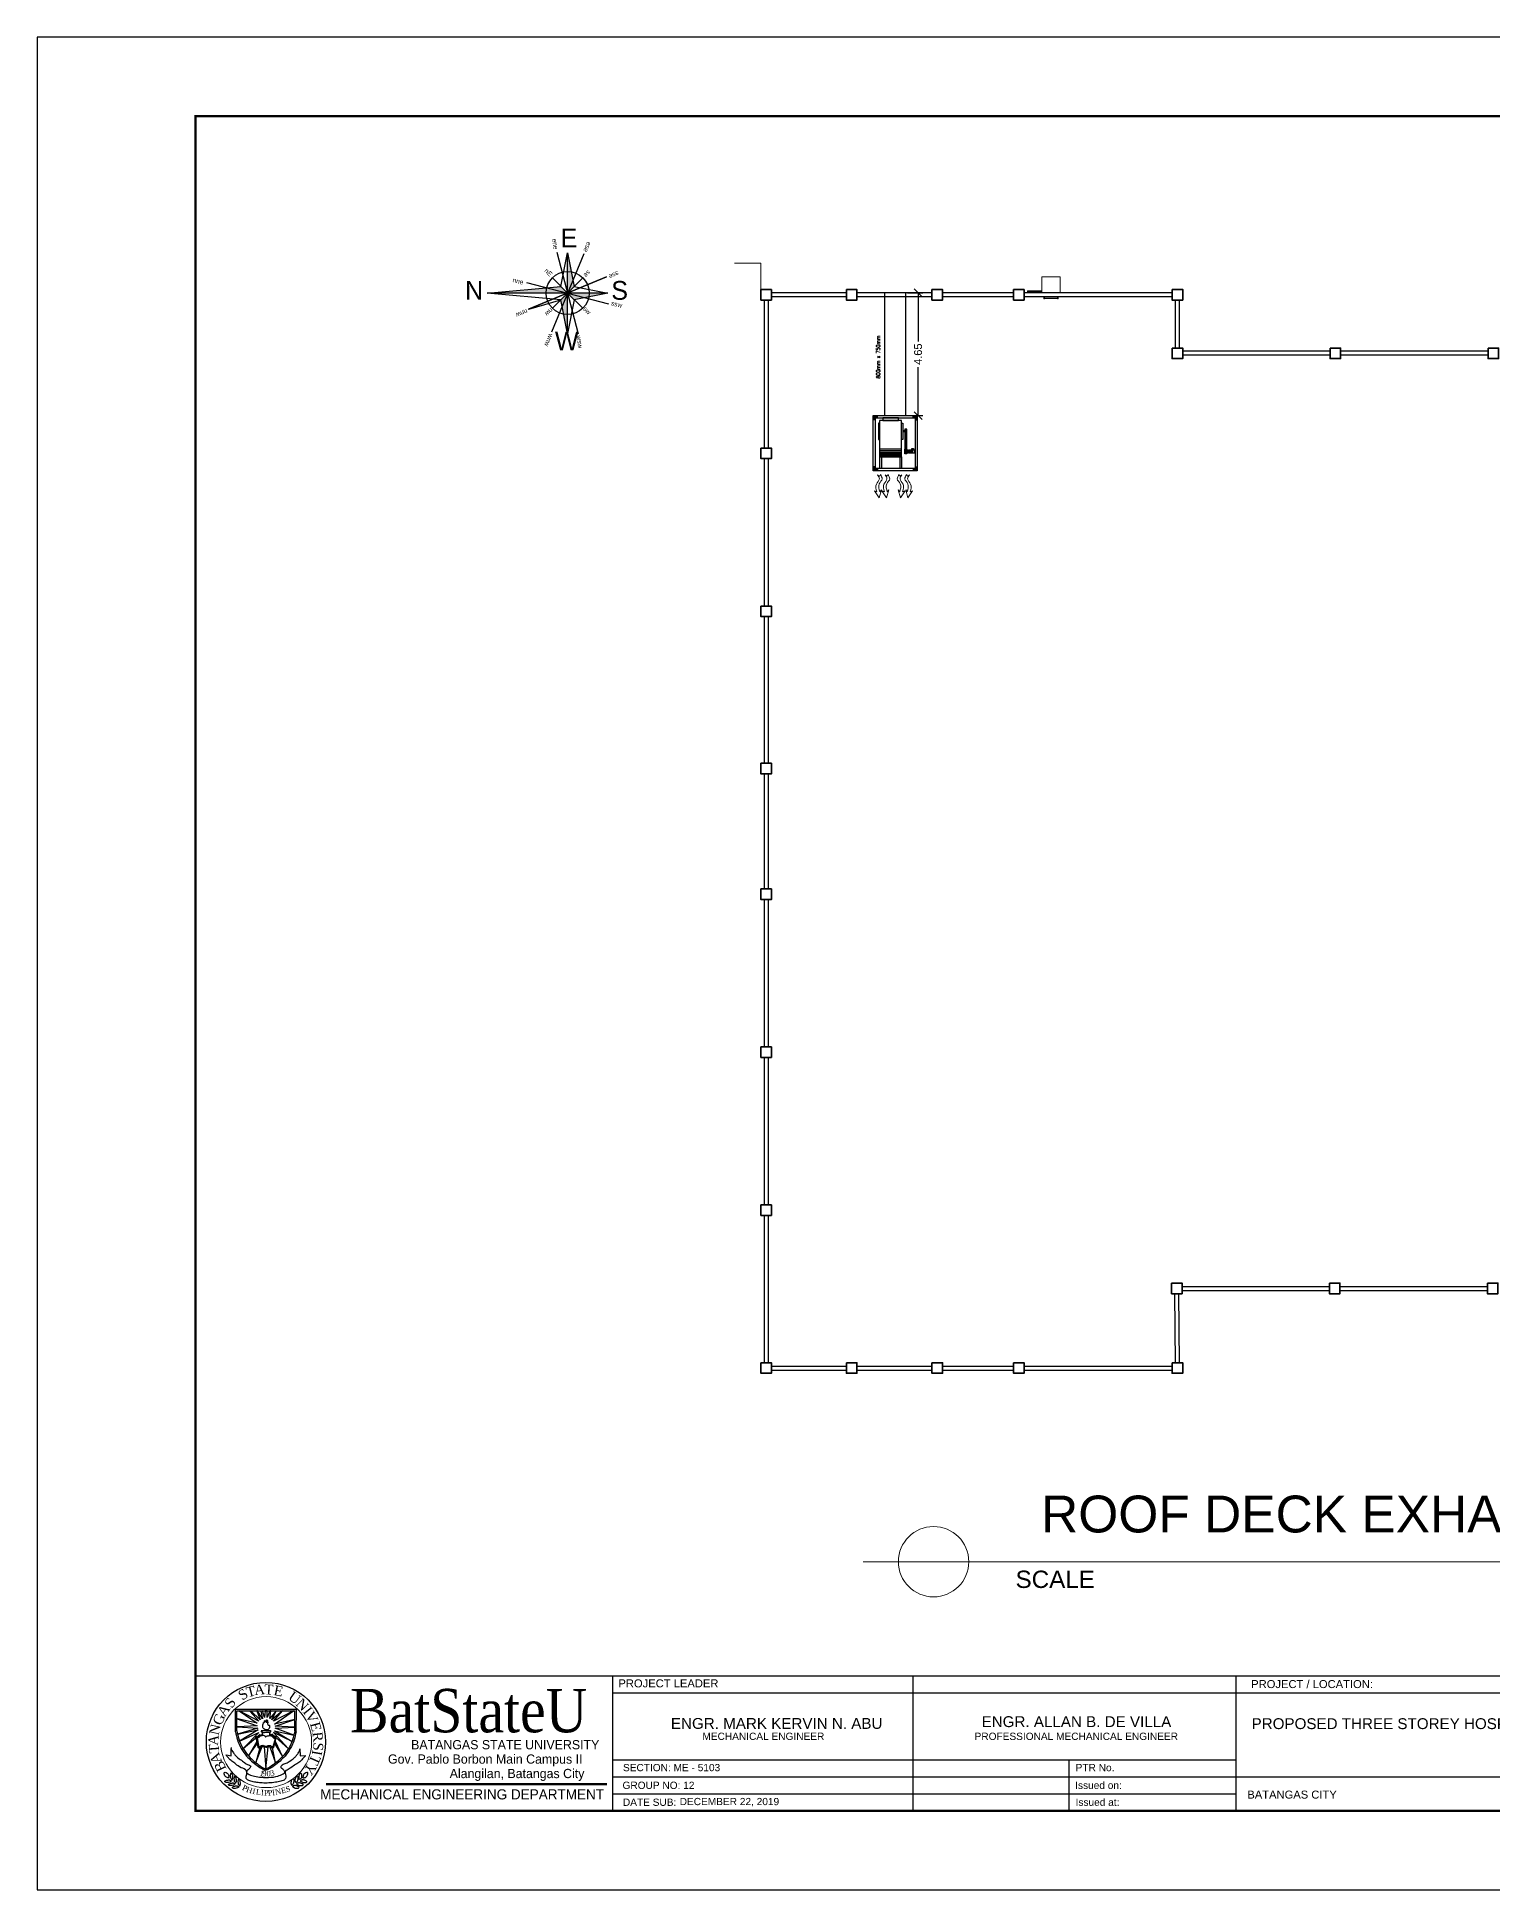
# Model space of a CAD drawing. Header units: millimetres. Extents: x 116 to 538, y 77 to 149.
# Drawn here: x 439 to 494.4, y 77.4 to 147.8 of the extents above; entities that cross this region are included whole.
import ezdxf
from ezdxf.enums import TextEntityAlignment as Align

# ---------------------------------------------------------------- set-up
doc = ezdxf.new("R2010")
doc.units = ezdxf.units.MM
doc.header["$MEASUREMENT"] = 0
for name, color, linetype in [('.1', 1, 'Continuous'), ('01_AC-EQUIP', 7, 'Continuous'), ('dimen', 7, 'Continuous'), ('ducting label', 7, 'Continuous'), ('FATEXT', 3, 'Continuous'), ('PATHS', 7, 'Continuous'), ('template', 7, 'Continuous')]:
    doc.layers.add(name, color=color, linetype=linetype)
doc.layers.add('exhaust grill', color=7, linetype='Continuous', lineweight=18)
doc.styles.add('Arch-Dim', font='simplex.shx', dxfattribs={"width": 0.75})
doc.styles.add('arial', font='arial.ttf')
doc.styles.add('CGOTHIC', font='GOTHIC.TTF')
doc.styles.add('GARAMOND', font='GARA.TTF')
doc.styles.get("Standard").update_dxf_attribs({"font": 'arial.ttf'})
doc.dimstyles.new('Copy of dimension', dxfattribs={"dimtxt": 0.3, "dimasz": 0.3, "dimexe": 0.18, "dimexo": 0.0625, "dimgap": 0.09, "dimtad": 0, "dimzin": 0, "dimdsep": 46, "dimtxsty": 'Standard', "dimblk": 'OBLIQUE', "dimcen": 0.09, "dimclrd": 256, "dimclre": 256, "dimclrt": 256, "dimadec": 0, "dimazin": 0, "dimtfac": 1, "dimtofl": 0, "dimtmove": 0, "dimatfit": 3, "dimldrblk": 'OBLIQUE', "dimfxl": 1, "dimtolj": 1, "dimtzin": 0, "dimarcsym": 0})

# ---------------------------------------------------------------- blocks, each defined once
blk = doc.blocks.new('A$C628F660A')
at = {"layer": 'FATEXT', "color": 0, "linetype": 'Continuous'}
for p, q in [((-156, 39), (-53, 39)), ((-156, 16), (-53, 16)), ((-156, -5), (-53, -5)), ((-156, -27), (-53, -27)), ((-156, -44), (-53, -44))]:
    blk.add_line(p, q, dxfattribs=at)
blk.add_lwpolyline([(-211, -59), (-175, -59), (-175, 59), (-211, 59, 0.414214), (-236, 34), (-236, -34, 0.414214)], format="xyb", close=True, dxfattribs=at)
for points in [[(-192, 59), (-139, 59), (-139, 107), (-192, 107)], [(-165, -59), (-18, -59), (-18, 59), (-165, 59)], [(-18, -49), (0, -49), (0, 49), (-18, 49)]]:
    blk.add_lwpolyline(points, close=True, dxfattribs=at)
blk = doc.blocks.new('A$C00864F5B')
for points in [[(-0.712, 2.066), (-0.541, 2.066), (-0.541, 1.974), (-0.62, 1.974), (-0.62, 1.893), (-0.712, 1.893)], [(1.092, 2.066), (0.921, 2.066), (0.921, 1.974), (1, 1.974), (1, 1.893), (1.092, 1.893)], [(-0.712, -0.196), (-0.541, -0.196), (-0.541, -0.104), (-0.62, -0.104), (-0.62, -0.022), (-0.712, -0.022)], [(1.092, -0.196), (0.921, -0.196), (0.921, -0.104), (1, -0.104), (1, -0.022), (1.092, -0.022)]]:
    blk.add_hatch(color=256).paths.add_polyline_path(points)
for p, q in [((-0.62, 1.893), (-0.712, 1.893)), ((-0.541, 1.974), (-0.541, 2.066)), ((-0.449, 1.492), (-0.449, 1.974)), ((-0.379, 1.492), (-0.379, 1.974)), ((0.379, 1.492), (0.379, 1.974)), ((0.449, 1.492), (0.449, 1.974)), ((0.921, 1.974), (0.921, 2.066)), ((1, 1.893), (1.092, 1.893)), ((0.449, 1.462), (-0.449, 1.462)), ((0.449, 1.433), (-0.449, 1.433)), ((0.449, 1.404), (-0.449, 1.404)), ((0.449, 1.359), (-0.449, 1.359)), ((0.449, 1.314), (-0.449, 1.314)), ((0.449, 1.248), (-0.449, 1.248)), ((0.449, 1.181), (-0.449, 1.181)), ((0.587, 0.353), (0.587, 1.361)), ((0.61, 0.353), (0.61, 1.361)), ((0.632, 0.353), (0.632, 1.361)), ((0.656, 0.353), (0.656, 1.361)), ((0.953, 1.337), (0.735, 1.337)), ((-0.62, -0.022), (-0.712, -0.022)), ((-0.541, -0.104), (-0.541, -0.196)), ((0.921, -0.104), (0.921, -0.196)), ((1, -0.022), (1.092, -0.022))]:
    blk.add_line(p, q)
at = {"lineweight": 0}
blk.add_line((0.558, 1.974), (1, 1.974), dxfattribs=at)
for points in [[(1.092, 2.066), (-0.712, 2.066), (-0.712, -0.196), (1.092, -0.196)], [(1, 1.974), (-0.62, 1.974), (-0.62, -0.104), (1, -0.104)], [(-0.501, 0.774), (-0.449, 0.774), (-0.449, 0.114), (-0.501, 0.114)], [(0.449, 0), (-0.449, 0), (-0.449, 1.492), (0.449, 1.492)], [(0.501, 0.774), (0.449, 0.774), (0.449, 0.114), (0.501, 0.114)], [(0.714, 1.28), (0.667, 1.28), (0.667, 1.261), (0.714, 1.261)], [(-0.32, 0), (0.32, 0), (0.32, -0.104), (-0.32, -0.104)], [(0.501, 0.459), (0.578, 0.459), (0.578, 0.428), (0.501, 0.428)]]:
    blk.add_lwpolyline(points, close=True)
for points in [[(0.658, 1.18), (0.667, 1.18), (0.667, 1.361), (0.578, 1.361), (0.578, 1.18), (0.589, 1.18)], [(0.612, 1.18), (0.635, 1.18)], [(0.656, 0.534), (0.667, 0.534), (0.667, 0.353), (0.578, 0.353), (0.578, 0.534), (0.587, 0.534)], [(0.61, 0.534), (0.632, 0.534)]]:
    blk.add_lwpolyline(points)
at = {"extrusion": (0, 0, -1), "xscale": -0.001131333628836, "yscale": 0.001131333628836, "zscale": -0.001131333628836, "rotation": 180}
blk.add_blockref('A$C628F660A', (-0.714, 1.27), dxfattribs=at)
blk = doc.blocks.new('A$C633B5F62')
at = {"layer": 'exhaust grill'}
for p, q in [((-0.59, -0.09), (-0.63, 0.01)), ((-0.13, -0.09), (-0.17, 0.01)), ((-0.55, -1.39), (-0.69, -0.91)), ((-0.69, -0.91), (-0.59, -1.03)), ((-0.46, 0), (-0.59, -0.09)), ((-0.27, -0.98), (-0.55, -1.39)), ((-0.42, -1.04), (-0.27, -0.98)), ((-0.09, -1.39), (-0.23, -0.91)), ((-0.23, -0.91), (-0.13, -1.03)), ((0, 0), (-0.13, -0.09)), ((0.19, -0.98), (-0.09, -1.39)), ((0.04, -1.04), (0.19, -0.98))]:
    blk.add_line(p, q, dxfattribs=at)
for points in [[(-0.63, 0.01), (-0.74, -0.24), (-0.56, -0.56), (-0.59, -1.03)], [(-0.46, 0), (-0.57, -0.25), (-0.39, -0.57), (-0.42, -1.04)], [(-0.17, 0.01), (-0.28, -0.24), (-0.1, -0.56), (-0.13, -1.03)], [(0, 0), (-0.11, -0.25), (0.07, -0.57), (0.04, -1.04)]]:
    blk.add_spline(points, degree=3, dxfattribs=at)
blk = doc.blocks.new('_Oblique')
at = {"color": 0, "linetype": 'ByBlock', "lineweight": -2}
blk.add_line((-0.5, -0.5), (0.5, 0.5), dxfattribs=at)
blk = doc.blocks.new('*D187')
at = {"layer": 'Defpoints', "color": 0, "transparency": 16777216}
for p in [(472.044, 138.063), (472.509, 138.063), (472.044, 133.395)]:
    blk.add_point(p, dxfattribs=at)
at = {"layer": 'dimen', "lineweight": -2, "transparency": 16777216}
for p, q in [((472.106, 138.063), (472.689, 138.063)), ((472.509, 138.063), (472.509, 136.216)), ((472.509, 133.395), (472.509, 135.242)), ((472.106, 133.395), (472.689, 133.395))]:
    blk.add_line(p, q, dxfattribs=at)
at = {"layer": 'dimen', "lineweight": -2, "transparency": 16777216, "xscale": 0.3, "yscale": 0.3, "zscale": 0.3}
for p, rotation in [((472.509, 138.063), 90), ((472.509, 133.395), 270)]:
    blk.add_blockref('_Oblique', p, dxfattribs=dict(at, rotation=rotation))
at = {"layer": 'dimen', "transparency": 16777216, "insert": (472.509, 135.729), "char_height": 0.3, "attachment_point": 5, "rotation": 90}
blk.add_mtext('\\A1;4.65', dxfattribs=at)
blk = doc.blocks.new('A$C4B4E3A78')
at = {"layer": 'PATHS'}
h = blk.add_hatch(color=7, dxfattribs=at)
h.paths.add_polyline_path([(0, 0.334, -0.044061), (0.059, 0.329), (0, 0.626)])
h.paths.add_polyline_path([(0, 0), (0.103, 0.103), (0.059, 0.329, 0.044061), (0, 0.334)])
h.paths.add_polyline_path([(0.334, 0, -0.044061), (0.329, -0.059), (0.626, 0)])
h.paths.add_polyline_path([(0, 0), (0.103, -0.103), (0.329, -0.059, 0.044061), (0.334, 0)])
h.paths.add_polyline_path([(0, -0.334, -0.044061), (-0.059, -0.329), (0, -0.626)])
h.paths.add_polyline_path([(0, 0), (-0.103, -0.103), (-0.059, -0.329, 0.044061), (0, -0.334)])
h.paths.add_polyline_path([(-0.334, 0, -0.063049), (-0.324, 0.083), (-1.249, 0)])
h.paths.add_polyline_path([(-0.324, 0.083, 0.063049), (-0.334, 0), (0, 0), (-0.103, 0.103)])
at = {"layer": 'PATHS', "color": 7}
for p, q in [((0.251, 0.606), (-0.251, -0.606)), ((-0.165, 0.635), (0.165, -0.635)), ((-0.103, 0.103), (0, 0.626)), ((0, -0.626), (0, 0.626)), ((0, 0.626), (0.103, 0.103)), ((-1.249, 0), (-0.103, 0.103)), ((-0.635, 0.165), (0.635, -0.165)), ((0.606, 0.251), (-0.606, -0.251)), ((-0.606, -0.251), (0.606, 0.251)), ((0, 0), (-0.236, 0.236)), ((0, 0), (0.236, 0.236)), ((0.103, 0.103), (0.626, 0)), ((0.626, 0), (-1.249, 0)), ((-0.103, -0.103), (-1.249, 0)), ((-0.6, -0.249), (-0.103, -0.103)), ((0, 0), (-0.236, -0.236)), ((0, -0.626), (-0.103, -0.103)), ((0, 0), (0.236, -0.236)), ((0.103, -0.103), (0, -0.626)), ((0.626, 0), (0.103, -0.103))]:
    blk.add_line(p, q, dxfattribs=at)
blk.add_circle((0, 0), 0.334, dxfattribs=at)
at = {"layer": 'PATHS', "color": 7, "char_height": 0.2916, "width": 0.60625, "attachment_point": 1}
for s, insert in [('{\\fAlgerian|b0|i0|c0|p82;E}', (-0.11, 1.001)), ('{\\fAlgerian|b0|i0|c0|p82;N}', (-1.591, 0.187)), ('{\\fAlgerian|b0|i0|c0|p82;S}', (0.678, 0.187)), ('{\\fAlgerian|b0|i0|c0|p82;W}', (-0.197, -0.598))]:
    blk.add_mtext(s, dxfattribs=dict(at, insert=insert))
at = {"layer": 'PATHS', "color": 7, "char_height": 0.0729, "width": 0.15156}
for s, insert, attachment_point, rotation in [('{\\fAlgerian|b0|i0|c0|p82;ene}', (-0.242, 0.839), 7, 278.5552), ('{\\fAlgerian|b0|i0|c0|p82;ese}', (0.372, 0.775), 1, 247.5), ('{\\fAlgerian|b0|i0|c0|p82;nE}', (-0.315, 0.39), 1, 315), ('{\\fAlgerian|b0|i0|c0|p82;se}', (0.367, 0.307), 1, 225), ('{\\fAlgerian|b0|i0|c0|p82;sse}', (0.804, 0.276), 1, 202.5), ('{\\fAlgerian|b0|i0|c0|p82;nne}', (-0.84, 0.242), 1, 345.4238), ('{\\fAlgerian|b0|i0|c0|p82;nnw}', (-0.611, -0.311), 1, 202.5), ('{\\fAlgerian|b0|i0|c0|p82;nw}', (-0.217, -0.276), 1, 225), ('{\\fAlgerian|b0|i0|c0|p82;sw}', (0.284, -0.202), 1, 315), ('{\\fAlgerian|b0|i0|c0|p82;ssw}', (0.687, -0.117), 1, 345.4238), ('{\\fAlgerian|b0|i0|c0|p82;wnw}', (-0.219, -0.651), 1, 247.5), ('{\\fAlgerian|b0|i0|c0|p82;wsw}', (0.136, -0.665), 7, 278.5552)]:
    blk.add_mtext(s, dxfattribs=dict(at, insert=insert, attachment_point=attachment_point, rotation=rotation))

msp = doc.modelspace()

# ---------------------------------------------------------------- linework, layer by layer
at = {"layer": '.1', "color": 0}
msp.add_line((538.314, 147.778), (439.038, 147.778), dxfattribs=at)
at = {"color": 8, "linetype": 'Continuous', "lineweight": 20}
for p, q in [((466.538, 139.186), (465.538, 139.186)), ((466.538, 138.186), (466.538, 139.186))]:
    msp.add_line(p, q, dxfattribs=at)
at = {"color": 8, "lineweight": 25}
for p, q in [((469.788, 138.063), (466.938, 138.063)), ((473.038, 138.063), (470.188, 138.063)), ((476.138, 138.063), (473.438, 138.063)), ((482.163, 138.063), (476.538, 138.063)), ((466.663, 137.786), (466.663, 132.161)), ((466.813, 137.786), (466.813, 132.161)), ((469.788, 137.913), (466.938, 137.913)), ((473.038, 137.913), (470.188, 137.913)), ((476.138, 137.913), (473.438, 137.913)), ((482.163, 137.913), (476.538, 137.913)), ((482.288, 135.964), (482.288, 137.788)), ((482.438, 135.964), (482.438, 137.788)), ((488.163, 135.839), (482.563, 135.839)), ((488.163, 135.689), (482.563, 135.689)), ((494.163, 135.839), (488.563, 135.839)), ((494.163, 135.689), (488.563, 135.689)), ((466.663, 131.761), (466.663, 126.161)), ((466.813, 131.761), (466.813, 126.161)), ((466.663, 125.761), (466.663, 120.186)), ((466.813, 125.761), (466.813, 120.186)), ((466.663, 109.011), (466.663, 103.411)), ((466.813, 109.011), (466.813, 103.411)), ((466.663, 103.011), (466.663, 97.411)), ((466.813, 103.011), (466.813, 97.411)), ((482.288, 97.412), (482.263, 100.035)), ((482.438, 97.413), (482.413, 100.036)), ((482.538, 100.311), (488.138, 100.311)), ((482.538, 100.161), (488.138, 100.161)), ((488.538, 100.311), (494.138, 100.311)), ((488.538, 100.161), (494.138, 100.161)), ((466.938, 97.286), (469.788, 97.286)), ((470.188, 97.286), (473.038, 97.286)), ((473.438, 97.286), (476.138, 97.286)), ((476.538, 97.286), (482.163, 97.286)), ((466.938, 97.136), (469.788, 97.136)), ((470.188, 97.136), (473.038, 97.136)), ((473.438, 97.136), (476.138, 97.136)), ((476.538, 97.136), (482.163, 97.136))]:
    msp.add_line(p, q, dxfattribs=at)
at = {"color": 8, "lineweight": 9}
for p, q in [((476.688, 138.141), (476.668, 138.141)), ((476.668, 138.141), (476.668, 138.061)), ((476.688, 138.061), (476.688, 138.141)), ((476.938, 138.131), (476.688, 138.131)), ((476.938, 138.111), (476.688, 138.111)), ((476.938, 138.131), (477.188, 138.131)), ((476.938, 138.111), (477.188, 138.111)), ((477.188, 138.061), (477.188, 138.141)), ((477.188, 138.141), (477.208, 138.141)), ((477.208, 138.663), (477.908, 138.663)), ((477.208, 138.141), (477.208, 138.663)), ((477.208, 138.141), (477.208, 138.061)), ((477.908, 138.663), (477.908, 138.063)), ((477.288, 137.831), (477.288, 137.911)), ((477.308, 137.831), (477.288, 137.831)), ((477.308, 137.911), (477.308, 137.831)), ((477.558, 137.861), (477.308, 137.861)), ((477.558, 137.841), (477.308, 137.841)), ((477.558, 137.861), (477.808, 137.861)), ((477.558, 137.841), (477.808, 137.841)), ((477.808, 137.911), (477.808, 137.831)), ((477.808, 137.831), (477.828, 137.831)), ((477.828, 137.831), (477.828, 137.911))]:
    msp.add_line(p, q, dxfattribs=at)
at = {"color": 252, "lineweight": 25}
for p, q in [((466.663, 119.786), (466.663, 115.411)), ((466.813, 119.786), (466.813, 115.411)), ((466.663, 115.011), (466.663, 109.411)), ((466.813, 115.011), (466.813, 109.411))]:
    msp.add_line(p, q, dxfattribs=at)
at = {"color": 0, "linetype": 'ByBlock', "lineweight": 9}
for p, q in [((475.77, 89.854), (470.426, 89.854)), ((506.722, 89.854), (475.77, 89.854))]:
    msp.add_line(p, q, dxfattribs=at)
at = {"color": 8, "lineweight": 35}
for points in [[(466.538, 138.186), (466.938, 138.186), (466.938, 137.786), (466.538, 137.786)], [(469.788, 138.186), (470.188, 138.186), (470.188, 137.786), (469.788, 137.786)], [(473.038, 138.186), (473.438, 138.186), (473.438, 137.786), (473.038, 137.786)], [(476.138, 138.186), (476.538, 138.186), (476.538, 137.786), (476.138, 137.786)], [(482.163, 138.188), (482.563, 138.188), (482.563, 137.788), (482.163, 137.788)], [(482.163, 135.964), (482.563, 135.964), (482.563, 135.564), (482.163, 135.564)], [(488.163, 135.964), (488.563, 135.964), (488.563, 135.564), (488.163, 135.564)], [(494.163, 135.964), (494.563, 135.964), (494.563, 135.564), (494.163, 135.564)], [(466.538, 132.161), (466.938, 132.161), (466.938, 131.761), (466.538, 131.761)], [(466.538, 126.161), (466.938, 126.161), (466.938, 125.761), (466.538, 125.761)], [(466.538, 120.186), (466.938, 120.186), (466.938, 119.786), (466.538, 119.786)], [(466.538, 109.411), (466.938, 109.411), (466.938, 109.011), (466.538, 109.011)], [(466.538, 103.411), (466.938, 103.411), (466.938, 103.011), (466.538, 103.011)], [(482.138, 100.436), (482.538, 100.436), (482.538, 100.036), (482.138, 100.036)], [(488.138, 100.436), (488.538, 100.436), (488.538, 100.036), (488.138, 100.036)], [(494.138, 100.436), (494.538, 100.436), (494.538, 100.036), (494.138, 100.036)], [(466.538, 97.411), (466.938, 97.411), (466.938, 97.011), (466.538, 97.011)], [(469.788, 97.411), (470.188, 97.411), (470.188, 97.011), (469.788, 97.011)], [(473.038, 97.411), (473.438, 97.411), (473.438, 97.011), (473.038, 97.011)], [(476.138, 97.411), (476.538, 97.411), (476.538, 97.011), (476.138, 97.011)], [(482.163, 97.413), (482.563, 97.413), (482.563, 97.013), (482.163, 97.013)]]:
    msp.add_lwpolyline(points, close=True, dxfattribs=at)
at = {"color": 252, "lineweight": 35}
msp.add_lwpolyline([(466.538, 115.411), (466.938, 115.411), (466.938, 115.011), (466.538, 115.011)], close=True, dxfattribs=at)
at = {"color": 0, "linetype": 'ByBlock', "lineweight": 9}
msp.add_circle((473.098, 89.854), 1.336, dxfattribs=at)
at = {"layer": 'dimen'}
for p, q in [((471.244, 133.395), (471.244, 138.063)), ((472.044, 133.395), (472.044, 138.063))]:
    msp.add_line(p, q, dxfattribs=at)
at = {"layer": 'template'}
for p, q in [((439.038, 147.778), (439.038, 77.383)), ((445.055, 85.511), (535.306, 85.511)), ((460.901, 85.512), (460.901, 80.391)), ((460.901, 85.511), (460.901, 80.391)), ((472.311, 85.512), (472.311, 80.391)), ((472.311, 85.511), (472.311, 80.391)), ((484.601, 80.391), (484.601, 85.511)), ((460.901, 84.871), (517.472, 84.871)), ((446.581, 84.255), (448.893, 84.251)), ((446.581, 83.389), (446.581, 84.255)), ((447.406, 83.719), (446.608, 83.893)), ((446.608, 83.893), (447.406, 83.616)), ((446.63, 84.192), (448.828, 84.192)), ((446.63, 83.423), (446.63, 84.192)), ((447.46, 83.795), (446.722, 84.192)), ((446.722, 84.192), (447.406, 83.719)), ((447.162, 84.192), (447.129, 84.159)), ((447.129, 84.159), (447.46, 83.795)), ((447.52, 83.849), (447.162, 84.192)), ((447.412, 84.192), (447.384, 84.192)), ((447.384, 84.192), (447.52, 83.849)), ((447.601, 83.887), (447.412, 84.192)), ((447.601, 84.192), (447.544, 84.174)), ((447.544, 84.174), (447.601, 83.887)), ((447.683, 83.931), (447.601, 84.192)), ((447.705, 84.192), (447.683, 83.931)), ((447.781, 84.192), (447.705, 84.192)), ((447.878, 84.192), (447.781, 83.936)), ((447.781, 83.936), (447.781, 84.192)), ((448.117, 84.192), (447.878, 83.898)), ((447.878, 83.898), (447.916, 84.192)), ((447.916, 84.192), (447.878, 84.192)), ((448.367, 84.192), (447.96, 83.844)), ((447.96, 83.844), (448.117, 84.192)), ((448.779, 84.192), (448.019, 83.79)), ((448.019, 83.79), (448.367, 84.192)), ((448.057, 83.687), (448.779, 84.192)), ((448.828, 83.855), (448.057, 83.687)), ((448.079, 83.605), (448.828, 83.855)), ((448.828, 83.417), (448.828, 84.192)), ((448.877, 83.389), (448.893, 84.251)), ((447.406, 83.616), (446.657, 83.584)), ((446.657, 83.584), (447.428, 83.53)), ((447.428, 83.53), (446.657, 83.295)), ((446.657, 83.295), (447.433, 83.464)), ((447.433, 83.464), (446.731, 83.033)), ((446.731, 83.033), (447.46, 83.367)), ((447.46, 83.367), (446.864, 82.758)), ((446.864, 82.758), (447.515, 83.302)), ((447.345, 83.16), (447.422, 82.804)), ((447.405, 83.152), (447.463, 82.822)), ((447.591, 83.374), (447.591, 83.274)), ((447.87, 83.362), (447.87, 83.262)), ((448.587, 82.745), (447.954, 83.318)), ((448.081, 83.123), (447.999, 82.816)), ((448.725, 83.028), (448.019, 83.367)), ((448.019, 83.367), (448.587, 82.745)), ((448.031, 82.799), (448.126, 83.162)), ((448.057, 83.432), (448.725, 83.028)), ((448.057, 83.432), (448.795, 83.263)), ((448.828, 83.573), (448.079, 83.605)), ((448.09, 83.53), (448.828, 83.573)), ((448.795, 83.263), (448.09, 83.53)), ((446.234, 82.51), (446.418, 82.472)), ((446.418, 82.472), (446.408, 82.748)), ((447.379, 82.998), (447.067, 82.483)), ((447.067, 82.483), (447.39, 82.917)), ((447.349, 82.219), (447.596, 82.835)), ((447.504, 82.781), (447.349, 82.219)), ((447.661, 82.819), (447.729, 81.981)), ((447.729, 81.981), (447.813, 82.825)), ((447.884, 82.819), (448.102, 82.214)), ((448.102, 82.214), (447.981, 82.787)), ((448.063, 82.949), (448.366, 82.456)), ((448.366, 82.456), (448.095, 83.02)), ((449.026, 82.75), (449.037, 82.479)), ((449.037, 82.479), (449.218, 82.485)), ((460.901, 82.321), (484.601, 82.321)), ((460.901, 81.678), (496.378, 81.678)), ((478.235, 82.321), (478.235, 80.391)), ((460.901, 81.034), (471.235, 81.034)), ((460.901, 81.034), (484.601, 81.034)), ((472.311, 81.034), (482.645, 81.034)), ((439.038, 77.383), (538.314, 77.383))]:
    msp.add_line(p, q, dxfattribs=at)
at = {"layer": 'template', "linetype": 'Continuous', "ltscale": 0.5}
msp.add_line((472.311, 85.511), (472.311, 80.391), dxfattribs=at)
at = {"layer": 'template', "linetype": 'Continuous', "lineweight": 50}
msp.add_line((450.019, 81.399), (460.68, 81.399), dxfattribs=at)
at = {"layer": 'template', "linetype": 'Continuous', "const_width": 0.0853}
msp.add_lwpolyline([(445.055, 80.391), (535.306, 80.391), (535.306, 144.77), (445.055, 144.77)], close=True, dxfattribs=at)
at = {"layer": 'template'}
msp.add_circle((447.733, 83.006), 2.263, dxfattribs=at)
at = {"layer": 'template', "lineweight": 20}
for centre, radius in [((447.733, 83.006), 2.263), ((447.741, 82.999), 1.728)]:
    msp.add_circle(centre, radius, dxfattribs=at)
at = {"layer": 'template', "start_tangent": (-1, 0)}
msp.add_spline([(447.722, 83.464), (447.654, 83.501), (447.618, 83.557), (447.618, 83.62), (447.618, 83.668), (447.632, 83.693), (447.647, 83.741), (447.668, 83.736), (447.676, 83.784), (447.69, 83.82), (447.709, 83.794), (447.747, 83.76), (447.775, 83.76), (447.773, 83.799), (447.76, 83.834), (447.762, 83.846), (447.797, 83.816), (447.797, 83.788), (447.803, 83.762), (447.803, 83.733), (447.792, 83.688), (447.819, 83.648), (447.851, 83.649), (447.871, 83.596), (447.865, 83.553), (447.834, 83.494), (447.804, 83.469), (447.767, 83.461), (447.721, 83.461), (447.724, 83.461)], degree=3, dxfattribs=at)
at = {"layer": 'template'}
for points in [[(446.581, 83.389), (446.652, 83.088), (446.798, 82.752), (446.999, 82.47), (447.401, 82.107), (447.672, 81.949), (447.726, 81.933)], [(446.63, 83.423), (446.701, 83.123), (446.847, 82.787), (447.048, 82.505), (447.45, 82.141), (447.721, 81.984), (447.775, 81.968)], [(447.345, 83.16), (447.344, 83.198), (447.401, 83.207), (447.463, 83.23), (447.538, 83.268), (447.591, 83.274), (447.591, 83.297)], [(448.828, 83.423), (448.758, 83.123), (448.611, 82.787), (448.41, 82.505), (448.009, 82.141), (447.737, 81.984), (447.683, 81.968)], [(448.877, 83.389), (448.807, 83.088), (448.66, 82.752), (448.459, 82.47), (448.058, 82.107), (447.787, 81.949), (447.732, 81.933)], [(448.125, 83.158), (448.113, 83.201), (448.052, 83.187), (448.017, 83.204), (447.991, 83.236), (447.953, 83.259), (447.921, 83.282), (447.87, 83.282)], [(447.422, 82.804), (447.472, 82.769), (447.524, 82.781), (447.559, 82.818), (447.596, 82.835), (447.648, 82.835), (447.689, 82.827), (447.73, 82.807), (447.796, 82.821), (447.837, 82.833), (447.884, 82.819), (447.981, 82.787), (448.031, 82.799)], [(447.463, 82.822), (447.518, 82.822), (447.527, 82.845), (447.564, 82.865), (447.628, 82.88), (447.689, 82.851), (447.727, 82.845), (447.776, 82.848), (447.814, 82.865), (447.869, 82.871), (447.904, 82.868), (447.936, 82.845), (447.953, 82.83), (447.999, 82.816)], [(446.316, 81.641), (446.207, 81.68), (446.157, 81.758), (446.15, 81.834), (446.16, 81.847), (446.226, 81.841), (446.293, 81.781), (446.319, 81.722), (446.327, 81.667), (446.327, 81.64), (446.321, 81.64), (446.306, 81.654), (446.304, 81.654)], [(446.449, 81.566), (446.476, 81.639), (446.47, 81.728), (446.452, 81.78), (446.414, 81.814), (446.397, 81.811), (446.383, 81.763), (446.38, 81.718), (446.387, 81.666), (446.387, 81.645), (446.408, 81.611), (446.449, 81.57), (446.456, 81.57)], [(446.587, 81.448), (446.615, 81.52), (446.608, 81.61), (446.591, 81.661), (446.553, 81.696), (446.535, 81.692), (446.522, 81.644), (446.518, 81.599), (446.525, 81.548), (446.525, 81.527), (446.546, 81.492), (446.587, 81.451), (446.594, 81.451)], [(448.872, 81.458), (448.847, 81.531), (448.858, 81.62), (448.877, 81.671), (448.916, 81.704), (448.933, 81.7), (448.945, 81.651), (448.947, 81.606), (448.938, 81.555), (448.937, 81.534), (448.915, 81.501), (448.872, 81.461), (448.865, 81.462)], [(449.015, 81.571), (448.99, 81.644), (449.001, 81.733), (449.02, 81.784), (449.059, 81.817), (449.076, 81.813), (449.088, 81.764), (449.09, 81.719), (449.081, 81.668), (449.08, 81.647), (449.058, 81.614), (449.015, 81.574), (449.008, 81.574)], [(449.151, 81.64), (449.261, 81.674), (449.315, 81.75), (449.324, 81.826), (449.315, 81.839), (449.248, 81.836), (449.179, 81.778), (449.151, 81.721), (449.14, 81.666), (449.139, 81.639), (449.146, 81.638), (449.161, 81.652), (449.163, 81.652)], [(446.422, 81.53), (446.36, 81.483), (446.272, 81.465), (446.218, 81.467), (446.174, 81.493), (446.173, 81.511), (446.215, 81.538), (446.257, 81.554), (446.308, 81.561), (446.328, 81.567), (446.367, 81.557), (446.418, 81.529), (446.42, 81.522)], [(446.56, 81.411), (446.498, 81.365), (446.41, 81.346), (446.356, 81.348), (446.312, 81.375), (446.311, 81.392), (446.353, 81.419), (446.395, 81.435), (446.447, 81.443), (446.466, 81.449), (446.505, 81.439), (446.557, 81.41), (446.558, 81.404)], [(446.711, 81.304), (446.649, 81.257), (446.562, 81.239), (446.507, 81.241), (446.464, 81.268), (446.462, 81.285), (446.504, 81.312), (446.546, 81.328), (446.598, 81.336), (446.618, 81.341), (446.656, 81.331), (446.708, 81.303), (446.71, 81.297)], [(446.738, 81.341), (446.766, 81.413), (446.759, 81.502), (446.742, 81.554), (446.704, 81.588), (446.687, 81.585), (446.673, 81.537), (446.669, 81.492), (446.676, 81.44), (446.676, 81.42), (446.697, 81.385), (446.738, 81.344), (446.745, 81.344)], [(448.716, 81.357), (448.692, 81.431), (448.702, 81.52), (448.722, 81.57), (448.761, 81.603), (448.778, 81.599), (448.79, 81.55), (448.791, 81.506), (448.782, 81.454), (448.781, 81.434), (448.759, 81.4), (448.716, 81.361), (448.709, 81.361)], [(448.742, 81.32), (448.801, 81.27), (448.888, 81.248), (448.943, 81.248), (448.988, 81.273), (448.99, 81.29), (448.949, 81.319), (448.907, 81.336), (448.856, 81.346), (448.837, 81.353), (448.797, 81.344), (448.745, 81.319), (448.743, 81.312)], [(448.897, 81.42), (448.957, 81.371), (449.044, 81.349), (449.098, 81.349), (449.143, 81.374), (449.145, 81.391), (449.104, 81.42), (449.063, 81.437), (449.012, 81.447), (448.992, 81.454), (448.953, 81.445), (448.901, 81.419), (448.898, 81.413)], [(449.04, 81.533), (449.1, 81.484), (449.187, 81.462), (449.241, 81.462), (449.286, 81.486), (449.288, 81.504), (449.247, 81.532), (449.206, 81.55), (449.155, 81.56), (449.135, 81.567), (449.096, 81.558), (449.044, 81.532), (449.041, 81.526)]]:
    msp.add_spline(points, degree=3, dxfattribs=at)
for points, end_tangent in [([(447.405, 83.152), (447.48, 83.193), (447.532, 83.239), (447.585, 83.254), (447.637, 83.259), (447.689, 83.239), (447.709, 83.213), (447.73, 83.199), (447.759, 83.225), (447.825, 83.239), (447.889, 83.251), (447.959, 83.219), (448.005, 83.172), (448.063, 83.152), (448.081, 83.161), (448.081, 83.123)], (0, -1)), ([(447.577, 83.444), (447.665, 83.439), (447.756, 83.436), (447.817, 83.437), (447.872, 83.443), (447.902, 83.44), (447.903, 83.412), (447.903, 83.388), (447.892, 83.366), (447.867, 83.362), (447.816, 83.358), (447.729, 83.358), (447.624, 83.355), (447.598, 83.371), (447.568, 83.39), (447.576, 83.445), (447.576, 83.451)], (-1, 0))]:
    msp.add_spline(points, degree=3, dxfattribs=dict(at, end_tangent=end_tangent))
for points, knots in [([(449.218, 82.485), (449.222, 82.485), (449.246, 82.481), (449.109, 82.352), (449.024, 82.241), (448.852, 82.145), (448.693, 82.038), (448.577, 81.945), (448.451, 81.904), (448.477, 81.773), (448.508, 81.669), (448.434, 81.542), (448.283, 81.513), (448.085, 81.462), (447.842, 81.444), (447.604, 81.438), (447.393, 81.47), (447.207, 81.49), (447.072, 81.538), (446.999, 81.593), (446.973, 81.642), (446.995, 81.731), (447.013, 81.819), (446.983, 81.97), (446.768, 82.014), (446.604, 82.153), (446.451, 82.272), (446.321, 82.361), (446.276, 82.448), (446.205, 82.515), (446.233, 82.512), (446.262, 82.504)], [1.525096, 1.525096, 1.525096, 1.525096, 1.532073, 1.584612, 1.633558, 1.698069, 1.768711, 1.823631, 1.856154, 1.874433, 1.942755, 1.959564, 2.013837, 2.081716, 2.168665, 2.253261, 2.318126, 2.380396, 2.439479, 2.4572, 2.470092, 2.492272, 2.543518, 2.560297, 2.639259, 2.721631, 2.780104, 2.832648, 2.871086, 2.885372, 2.911145, 2.911145, 2.911145, 2.911145]), ([(446.424, 82.776), (446.373, 82.776), (446.496, 82.613), (446.554, 82.5), (446.71, 82.362), (446.885, 82.259), (446.998, 82.144), (447.182, 82.115), (447.138, 82.022), (447.091, 81.972), (447.027, 81.934), (446.978, 81.835), (447.133, 81.748), (447.309, 81.697), (447.528, 81.659), (447.707, 81.661), (447.918, 81.658), (448.153, 81.686), (448.347, 81.765), (448.454, 81.828), (448.454, 81.896), (448.397, 81.938), (448.36, 81.989), (448.294, 82.023), (448.314, 82.092), (448.375, 82.164), (448.513, 82.186), (448.656, 82.288), (448.792, 82.381), (448.894, 82.485), (448.957, 82.579), (449.013, 82.649), (449.026, 82.738), (449.026, 82.75)], [0, 0, 0, 0, 0.050157, 0.09733, 0.169415, 0.238469, 0.297382, 0.34519, 0.361609, 0.384753, 0.415402, 0.43521, 0.480082, 0.549086, 0.637593, 0.692397, 0.728181, 0.847546, 0.920378, 0.94488, 0.959291, 0.979722, 1.010309, 1.023969, 1.046254, 1.066064, 1.119081, 1.173808, 1.241086, 1.282544, 1.318293, 1.350594, 1.379885, 1.379885, 1.379885, 1.379885]), ([(446.408, 82.77), (446.412, 82.776), (446.421, 82.779), (446.433, 82.779), (446.435, 82.779)], [3.04846765, 3.04846765, 3.04846765, 3.04846765, 3.05886904, 3.06079098, 3.06079098, 3.06079098, 3.06079098]), ([(447.702, 82.314), (447.714, 82.312), (447.735, 82.308), (447.751, 82.31), (447.762, 82.313)], [0, 0, 0, 0, 0.01145534, 0.02007474, 0.02007474, 0.02007474, 0.02007474]), ([(447.702, 82.293), (447.714, 82.291), (447.735, 82.288), (447.751, 82.289), (447.762, 82.293)], [0, 0, 0, 0, 0.01145534, 0.02007474, 0.02007474, 0.02007474, 0.02007474]), ([(447.708, 82.244), (447.718, 82.246), (447.735, 82.248), (447.748, 82.247), (447.755, 82.245)], [0.00178548, 0.00178548, 0.00178548, 0.00178548, 0.01145534, 0.01823656, 0.01823656, 0.01823656, 0.01823656]), ([(447.709, 82.224), (447.719, 82.225), (447.735, 82.227), (447.747, 82.227), (447.753, 82.225)], [0.00231179, 0.00231179, 0.00231179, 0.00231179, 0.01145534, 0.0176246, 0.0176246, 0.0176246, 0.0176246])]:
    msp.add_open_spline(points, degree=3, knots=knots, dxfattribs=at)

# ---------------------------------------------------------------- block references
at = {"layer": '01_AC-EQUIP', "lineweight": 0, "xscale": -0.928124999999909, "yscale": 0.9281250000000227, "zscale": 0.9281250000000001, "rotation": 180}
msp.add_blockref('A$C00864F5B', (471.467, 133.213), dxfattribs=at)
at = {"layer": 'exhaust grill', "yscale": 0.6264843750000182}
for p, xscale, zscale in [((470.97, 131.149), -0.6264843750001319, 0.626484375), ((472.183, 131.149), 0.6264843750000182, 0.6264843750000182)]:
    msp.add_blockref('A$C633B5F62', p, dxfattribs=dict(at, xscale=xscale, zscale=zscale))
at = {"layer": 'PATHS', "linetype": 'Continuous', "xscale": 2.448166817373462, "yscale": 2.448166817373462, "zscale": 2.448166817373462}
msp.add_blockref('A$C4B4E3A78', (459.194, 138.053), dxfattribs=at)

# ---------------------------------------------------------------- texts
at = {"color": 0, "linetype": 'ByBlock', "lineweight": 9}
for s, height, p in [('ROOF DECK EXHAUST LAYOUT', 1.4, (477.183, 90.965)), ('SCALE                                                                                                  1:400', 0.657637, (476.214, 88.856))]:
    msp.add_text(s, height=height, dxfattribs=at).set_placement(p)
at = {"layer": 'ducting label', "color": 7, "linetype": 'Continuous', "lineweight": 25, "insert": (470.918, 134.807), "char_height": 0.15, "attachment_point": 1, "rotation": 90, "style": 'Arch-Dim'}
msp.add_mtext_dynamic_manual_height_columns('\\A1;800mm x 750mm', width=1.64864, gutter_width=1.011, heights=[0], dxfattribs=at)
at = {"layer": 'template', "style": 'arial'}
for s, height, p in [('PROJECT LEADER', 0.30409, (461.125, 85.079)), ('PROJECT / LOCATION:', 0.30402, (485.166, 85.052)), ('PROJECT / LOCATION:', 0.30402, (485.166, 85.052)), ('PROJECT / LOCATION:', 0.30402, (485.166, 85.052)), ('ENGR. MARK KERVIN N. ABU', 0.41257, (463.119, 83.502)), ('ENGR. ALLAN B. DE VILLA', 0.41257, (474.923, 83.57)), ('PROPOSED THREE STOREY HOSPITAL', 0.41257, (485.181, 83.494)), ('MECHANICAL ENGINEER', 0.27505, (464.316, 83.082)), ('PROFESSIONAL MECHANICAL ENGINEER', 0.27505, (474.657, 83.082)), ('SECTION: ME - 5103', 0.27505, (461.299, 81.894)), ('PTR No.', 0.275, (478.497, 81.894)), ('GROUP NO: 12', 0.27505, (461.281, 81.221)), ('Issued on:', 0.275, (478.478, 81.221)), ('BATANGAS CITY', 0.30402, (485.019, 80.853)), ('DATE SUB:', 0.275, (461.296, 80.578)), ('DECEMBER 22, 2019', 0.27505, (463.453, 80.604)), ('Issued at:', 0.275, (478.494, 80.578))]:
    msp.add_text(s, height=height, dxfattribs=at).set_placement(p)
at = {"layer": 'template', "width": 1}
for s, height, style, p in [('BatStateU', 1.6503, 'GARAMOND', (455.439, 83.372)), ('BATANGAS STATE UNIVERSITY', 0.35128, 'CGOTHIC', (456.825, 82.725)), ('Gov. Pablo Borbon Main Campus II', 0.35128, 'CGOTHIC', (456.066, 82.18)), ('Alangilan, Batangas City', 0.35128, 'CGOTHIC', (457.274, 81.631))]:
    msp.add_text(s, height=height, dxfattribs=dict(at, style=style)).set_placement(p, align=Align.CENTER)
at = {"layer": 'template', "attachment_point": 1}
for s, insert, char_height, width, rotation in [('{\\fTimes New Roman|b0|i0|c0|p18;A}', (447.267, 85.159), 0.37713, 29.67394, 5.71852), ('{\\fTimes New Roman|b0|i0|c0|p18;T}', (447.683, 85.194), 0.37713, 0.3193, 356.81503), ('{\\fTimes New Roman|b0|i0|c0|p18;S}', (446.129, 84.47), 0.37713, 29.67394, 56.11039), ('{\\fTimes New Roman|b0|i0|c0|p18;S}', (446.628, 84.885), 0.37713, 29.67394, 33.23179), ('{\\fTimes New Roman|b0|i0|c0|p18;T}', (446.944, 85.062), 0.37713, 29.67394, 14.44799), ('{\\fTimes New Roman|b0|i0|c0|p18;E}', (448.08, 85.165), 0.37713, 29.67394, 348.69045), ('{\\fTimes New Roman|b0|i0|c0|p18;U}', (448.772, 84.956), 0.37713, 29.67394, 323.50126), ('{\\fTimes New Roman|b0|i0|c0|p18;N}', (449.108, 84.699), 0.37713, 29.67394, 314.13564), ('{\\fTimes New Roman|b0|i0|c0|p18;G}', (445.689, 83.757), 0.37713, 29.67394, 65.93474), ('{\\fTimes New Roman|b0|i0|c0|p18;A}', (445.854, 84.144), 0.37713, 29.67394, 56.11039), ('{\\fTimes New Roman|b0|i0|c0|p18;I}', (449.408, 84.385), 0.37713, 29.67394, 308.6454), ('{\\fTimes New Roman|b0|i0|c0|p18;V}', (449.54, 84.216), 0.37713, 29.67394, 298.20017), ('{\\fTimes New Roman|b0|i0|c0|p18;E}', (449.765, 83.804), 0.37713, 29.67394, 285.47868), ('{\\fTimes New Roman|b0|i0|c0|p18;A}', (445.535, 82.884), 0.37713, 29.67394, 85.53705), ('{\\fTimes New Roman|b0|i0|c0|p18;N}', (445.566, 83.318), 0.37713, 29.67394, 77.56161), ('{\\fTimes New Roman|b0|i0|c0|p18;R}', (449.873, 83.413), 0.37713, 29.67394, 276.19955), ('{\\fTimes New Roman|b0|i0|c0|p18;T}', (445.586, 82.563), 0.37713, 29.67394, 94.26652), ('{\\fTimes New Roman|b0|i0|c0|p18;A}', (445.72, 82.13), 0.37713, 29.67394, 110.36673), ('{\\fTimes New Roman|b0|i0|c0|p18;T}', (449.831, 82.401), 0.37713, 29.67394, 245.97799), ('{\\fTimes New Roman|b0|i0|c0|p18;I}', (449.878, 82.645), 0.37713, 29.67394, 259.8108), ('{\\fTimes New Roman|b0|i0|c0|p18;S}', (449.92, 82.971), 0.37713, 29.67394, 266.05857), ('{\\fTimes New Roman|b0|i0|c0|p18;B}', (445.902, 81.824), 0.37713, 29.67394, 115.18408), ('{\\fTimes New Roman|b0|i0|c0|p18;1}', (447.519, 81.929), 0.21119, 29.67394, 350.69674), ('{\\fTimes New Roman|b0|i0|c0|p18;9}', (447.6, 81.908), 0.21119, 29.67394, 359.89652), ('{\\fTimes New Roman|b0|i0|c0|p18;0}', (447.757, 81.903), 0.21119, 29.67394, 359.89652), ('{\\fTimes New Roman|b0|i0|c0|p18;3}', (447.871, 81.906), 0.21119, 29.67394, 14.57269), ('{\\fTimes New Roman|b0|i0|c0|p18;Y}', (449.681, 82.049), 0.37713, 29.67394, 237.49398), ('{\\fTimes New Roman|b0|i0|c0|p18;P}', (446.897, 81.385), 0.21119, 29.67394, 333.24497), ('{\\fTimes New Roman|b0|i0|c0|p18;P}', (446.903, 81.385), 0.21119, 29.67394, 333.24497), ('{\\fTimes New Roman|b0|i0|c0|p18;H}', (447.029, 81.311), 0.21119, 29.67394, 342.36893), ('{\\fTimes New Roman|b0|i0|c0|p18;I}', (447.244, 81.241), 0.21119, 29.67394, 350.74463), ('{\\fTimes New Roman|b0|i0|c0|p18;L}', (447.374, 81.222), 0.21119, 29.67394, 350.69674), ('{\\fTimes New Roman|b0|i0|c0|p18;I}', (447.551, 81.189), 0.21119, 29.67394, 357.83253), ('{\\fTimes New Roman|b0|i0|c0|p18;P}', (447.657, 81.179), 0.21119, 29.67394, 359.89652), ('{\\fTimes New Roman|b0|i0|c0|p18;P}', (447.79, 81.172), 0.21119, 29.67394, 7.51618), ('{\\fTimes New Roman|b0|i0|c0|p18;I}', (447.951, 81.18), 0.21119, 29.67394, 9.03911), ('{\\fTimes New Roman|b0|i0|c0|p18;N}', (448.06, 81.189), 0.21119, 29.67394, 12.92447), ('{\\fTimes New Roman|b0|i0|c0|p18;E}', (448.283, 81.245), 0.21119, 29.67394, 14.57269), ('{\\fTimes New Roman|b0|i0|c0|p18;S}', (448.462, 81.297), 0.21119, 29.67394, 14.57269)]:
    msp.add_mtext(s, dxfattribs=dict(at, insert=insert, char_height=char_height, width=width, rotation=rotation))
at = {"layer": 'template', "linetype": 'Continuous', "lineweight": 0, "insert": (449.794, 81.206), "char_height": 0.38403, "width": 12.18966, "attachment_point": 1}
msp.add_mtext('{\\fCentury Gothic|b0|i0|c0|p34;\\C7;MECHANICAL ENGINEERING DEPARTMENT}', dxfattribs=at)

# ---------------------------------------------------------------- dimensions: what is measured, and where the dimension line sits
at = {"layer": 'dimen'}
dim = msp.add_linear_dim(base=(472.509, 138.063), p1=(472.044, 133.395), p2=(472.044, 138.063), angle=90, text='4.65', dimstyle='Copy of dimension', dxfattribs=at)
dim.commit()
dim.dimension.update_dxf_attribs({"geometry": '*D187', "text_midpoint": (472.509, 135.729)})

doc.saveas('drawing.dxf')
